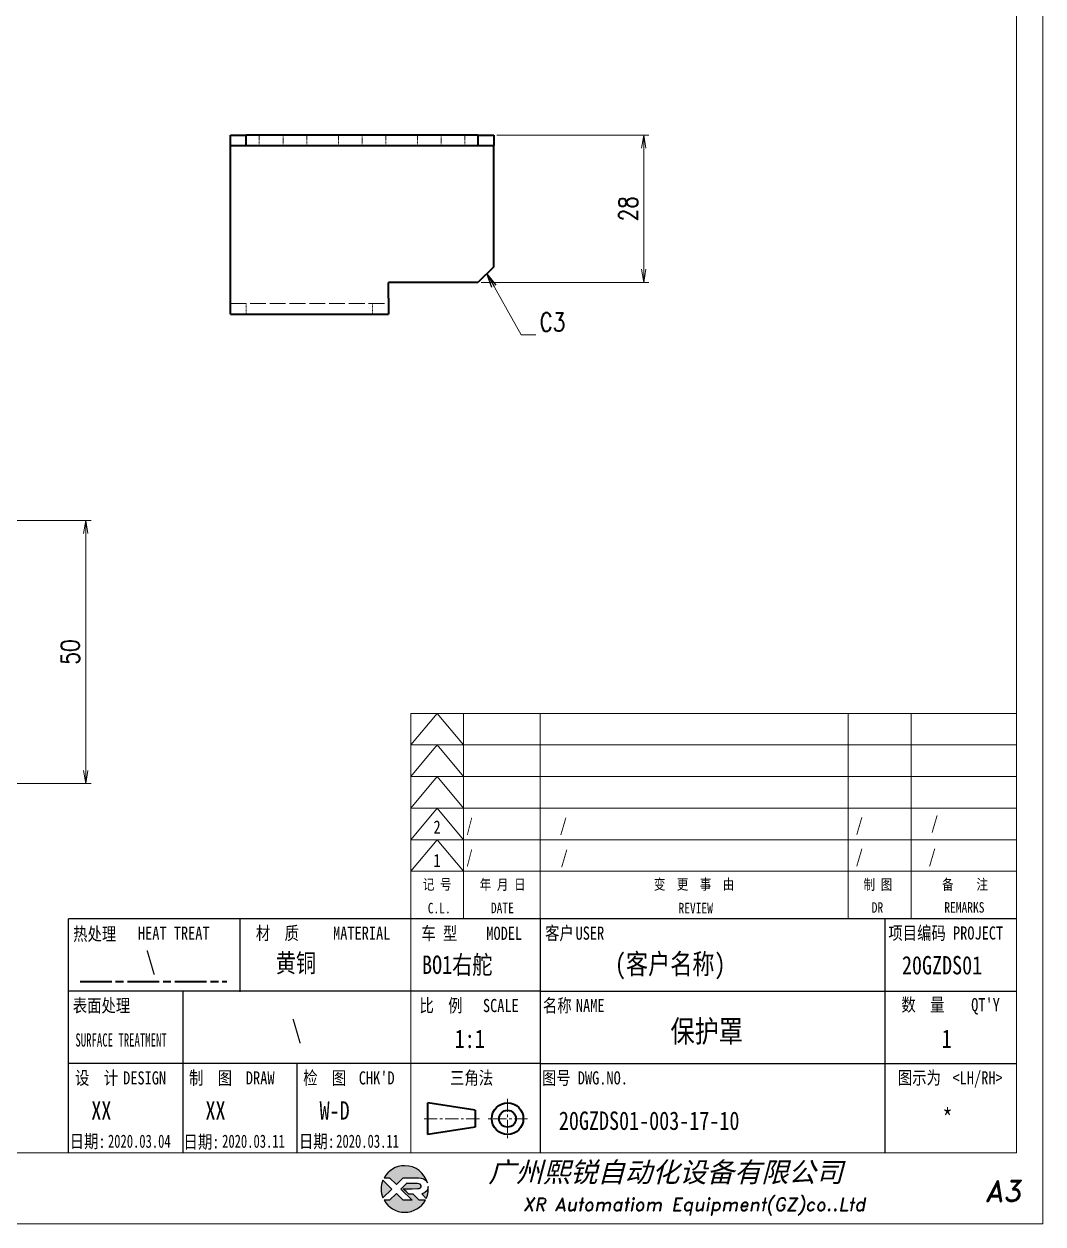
# Model space of a CAD drawing. Header units: inches. Extents: x 269 to 10986, y 1043 to 4337.
# Drawn here: x 5238 to 5431.4, y 1166.8 to 1394.8 of the extents above; entities that cross this region are included whole.
import ezdxf
from ezdxf.enums import TextEntityAlignment as Align

# ---------------------------------------------------------------- set-up
doc = ezdxf.new("R2010")
doc.units = ezdxf.units.IN
doc.header["$MEASUREMENT"] = 0
for name, pattern in [('AM_ISO02W050x2', [3.75, 3, -0.75]), ('AM_ISO08W050x2', [9, 6, -0.75, 1.5, -0.75]), ('CENTER', [2, 1.25, -0.25, 0.25, -0.25])]:
    doc.linetypes.add(name, pattern=pattern)
for name, color, linetype in [('DIM', 3, 'Continuous'), ('layer 1', 7, 'Continuous'), ('图\\M+19E79\\M+195B6\\M+18E9A', 7, 'Continuous'), ('图号', 7, 'Continuous'), ('图名', 7, 'Continuous'), ('数量', 7, 'Continuous'), ('材质', 7, 'Continuous'), ('表面处理', 7, 'Continuous'), ('车型', 7, 'Continuous')]:
    doc.layers.add(name, color=color, linetype=linetype)
for name, color, linetype, lineweight in [('中心线', 2, 'AM_ISO08W050x2', 18), ('图框', 7, 'Continuous', 18), ('热处理', 7, 'Continuous', 20), ('粗实线', 7, 'Continuous', 35), ('粗点划线', 6, 'AM_ISO08W050x2', 35), ('虚线', 1, 'AM_ISO02W050x2', 18)]:
    doc.layers.add(name, color=color, linetype=linetype, lineweight=lineweight)
doc.layers.add('打印', color=7, linetype='Continuous', lineweight=15, plot=False)
doc.layers.add('打印-禁用', color=7, linetype='Continuous', lineweight=15, plot=False)
doc.styles.add('DIM', font='romans.shx', dxfattribs={"width": 0.8, "bigfont": 'bigfont.shx'})
doc.styles.add('STYLE1', font='')
doc.styles.add('国标', font='simfang.ttf', dxfattribs={"width": 0.8})
doc.styles.add('标题\\M+18E9A', font='romand.shx', dxfattribs={"oblique": 10, "bigfont": 'bigfont.shx'})
doc.styles.get('STYLE1').set_extended_font_data('SimSun')
doc.dimstyles.new('XR 1-1', dxfattribs={"dimtxt": 3.5, "dimasz": 2.5, "dimexe": 1, "dimexo": 0.625, "dimgap": 1.2, "dimtad": 1, "dimtoh": 1, "dimdsep": 46, "dimtxsty": 'DIM', "dimblk": 'OPEN', "dimcen": 0, "dimclrd": 8, "dimclre": 8, "dimclrt": 2, "dimazin": 2, "dimtfac": 0.5, "dimtmove": 0, "dimatfit": 3, "dimldrblk": 'OPEN', "dimfxl": 0, "dimtolj": 2, "dimlwd": 18, "dimlwe": 18, "dimarcsym": 0})
doc.dimstyles.new('XR 1-1$0', dxfattribs={"dimtxt": 3.5, "dimasz": 2.5, "dimexe": 1, "dimexo": 0.625, "dimgap": 1.2, "dimtad": 1, "dimzin": 9, "dimdsep": 46, "dimtxsty": 'DIM', "dimblk": 'OPEN', "dimcen": 0, "dimclrd": 8, "dimclre": 8, "dimclrt": 2, "dimazin": 2, "dimtfac": 0.5, "dimtmove": 0, "dimatfit": 3, "dimldrblk": 'OPEN', "dimfxl": 0, "dimtolj": 2, "dimlwd": 18, "dimlwe": 18, "dimarcsym": 0})

# ---------------------------------------------------------------- blocks, each defined once
blk = doc.blocks.new('XR')
at = {"true_color": 0xfc8000}
h = blk.add_hatch(color=30, dxfattribs=at)
h.set_gradient(color1=(252, 128, 0), rotation=240, one_color=1, tint=1, name='INVCURVED')
edge = h.paths.add_edge_path()
edge.add_spline(control_points=[(-434.18, -5928.47), (-433.9, -5928.74), (-433.63, -5929.01), (-433.63, -5929.01), (-433.63, -5929.01), (-433.63, -5929.01), (-433.36, -5928.74), (-433.09, -5928.47)], knot_values=[0.5625, 0.5625, 0.5625, 0.5625, 0.625, 0.625, 0.625, 0.625, 0.6875, 0.6875, 0.6875, 0.6875], degree=3, periodic=0)
edge.add_spline(control_points=[(-433.09, -5928.47), (-432.82, -5928.2), (-432.54, -5927.93), (-432.54, -5927.93), (-432.54, -5927.93), (-432.54, -5927.93), (-432.04, -5927.93), (-431.53, -5927.93)], knot_values=[0.4375, 0.4375, 0.4375, 0.4375, 0.5, 0.5, 0.5, 0.5, 0.5625, 0.5625, 0.5625, 0.5625], degree=3, periodic=0)
edge.add_spline(control_points=[(-431.53, -5927.93), (-431.03, -5927.93), (-430.52, -5927.93), (-430.52, -5927.93), (-430.52, -5927.93), (-430, -5927.93), (-429.43, -5927.96), (-429.01, -5928.33)], knot_values=[0.25, 0.25, 0.25, 0.25, 0.3125, 0.3125, 0.3125, 0.3125, 0.4375, 0.4375, 0.4375, 0.4375], degree=3, periodic=0)
edge.add_spline(control_points=[(-429.01, -5928.33), (-428.88, -5928.44), (-428.78, -5928.59), (-428.71, -5928.75)], knot_values=[0.125, 0.125, 0.125, 0.125, 0.25, 0.25, 0.25, 0.25], degree=3, periodic=0)
edge.add_spline(control_points=[(-428.71, -5928.75), (-429.13, -5927.18), (-430.58, -5926.02), (-432.31, -5926.02)], knot_values=[0, 0, 0, 0, 0.125, 0.125, 0.125, 0.125], degree=3, periodic=0)
edge.add_spline(control_points=[(-432.31, -5926.02), (-433.72, -5926.02), (-434.94, -5926.79), (-435.58, -5927.93)], knot_values=[0.875, 0.875, 0.875, 0.875, 1, 1, 1, 1], degree=3, periodic=0)
edge.add_spline(control_points=[(-435.58, -5927.93), (-435.58, -5927.93), (-434.72, -5927.93), (-434.72, -5927.93), (-434.72, -5927.93), (-434.72, -5927.93), (-434.45, -5928.2), (-434.18, -5928.47)], knot_values=[0.6875, 0.6875, 0.6875, 0.6875, 0.8125, 0.8125, 0.8125, 0.8125, 0.875, 0.875, 0.875, 0.875], degree=3, periodic=0)
edge = h.paths.add_edge_path()
edge.add_spline(control_points=[(-434.79, -5929.26), (-435.04, -5929.02), (-435.34, -5928.72), (-435.54, -5928.53)], knot_values=[0.562504, 0.562504, 0.562504, 0.562504, 0.656252, 0.656252, 0.656252, 0.656252], degree=3, periodic=0)
edge.add_spline(control_points=[(-435.54, -5928.53), (-435.67, -5928.4), (-435.76, -5928.31), (-435.76, -5928.31), (-435.76, -5928.31), (-435.94, -5928.74), (-436.03, -5929.21), (-436.03, -5929.71)], knot_values=[0.25, 0.25, 0.25, 0.25, 0.312504, 0.312504, 0.312504, 0.312504, 0.562504, 0.562504, 0.562504, 0.562504], degree=3, periodic=0)
edge.add_spline(control_points=[(-436.03, -5929.71), (-436.03, -5930.2), (-435.94, -5930.67), (-435.76, -5931.1), (-435.76, -5931.1), (-435.4, -5930.75), (-435.05, -5930.4)], knot_values=[0.874998, 0.874998, 0.874998, 0.874998, 1.124998, 1.124998, 1.124998, 1.25, 1.25, 1.25, 1.25], degree=3, periodic=0)
edge.add_spline(control_points=[(-435.05, -5930.4), (-434.7, -5930.05), (-434.34, -5929.71), (-434.34, -5929.71), (-434.34, -5929.71), (-434.34, -5929.71), (-434.34, -5929.71), (-434.34, -5929.71)], knot_values=[0.749878, 0.749878, 0.749878, 0.749878, 0.874875, 0.874875, 0.874875, 0.874875, 0.874998, 0.874998, 0.874998, 0.874998], degree=3, periodic=0)
edge.add_spline(control_points=[(-434.34, -5929.71), (-434.34, -5929.71), (-434.34, -5929.71), (-434.34, -5929.71)], knot_values=[0.749634, 0.749634, 0.749634, 0.749634, 0.749817, 0.749817, 0.749817, 0.749817], degree=3, periodic=0)
edge.add_spline(control_points=[(-434.35, -5929.7), (-434.35, -5929.7), (-434.35, -5929.7), (-434.35, -5929.7)], knot_values=[0.738281, 0.738281, 0.738281, 0.738281, 0.742188, 0.742188, 0.742188, 0.742188], degree=3, periodic=0)
edge.add_spline(control_points=[(-434.35, -5929.7), (-434.36, -5929.69), (-434.37, -5929.68), (-434.38, -5929.67)], knot_values=[0.726563, 0.726563, 0.726563, 0.726563, 0.738281, 0.738281, 0.738281, 0.738281], degree=3, periodic=0)
edge.add_spline(control_points=[(-434.38, -5929.67), (-434.38, -5929.66), (-434.39, -5929.65), (-434.4, -5929.65)], knot_values=[0.718751, 0.718751, 0.718751, 0.718751, 0.726563, 0.726563, 0.726563, 0.726563], degree=3, periodic=0)
edge.add_spline(control_points=[(-434.4, -5929.65), (-434.42, -5929.63), (-434.45, -5929.6), (-434.47, -5929.58)], knot_values=[0.703126, 0.703126, 0.703126, 0.703126, 0.718751, 0.718751, 0.718751, 0.718751], degree=3, periodic=0)
edge.add_spline(control_points=[(-434.47, -5929.58), (-434.5, -5929.55), (-434.53, -5929.52), (-434.56, -5929.49)], knot_values=[0.687501, 0.687501, 0.687501, 0.687501, 0.703126, 0.703126, 0.703126, 0.703126], degree=3, periodic=0)
edge.add_spline(control_points=[(-434.56, -5929.49), (-434.63, -5929.42), (-434.71, -5929.35), (-434.79, -5929.26)], knot_values=[0.656252, 0.656252, 0.656252, 0.656252, 0.687501, 0.687501, 0.687501, 0.687501], degree=3, periodic=0)
at = {"true_color": 0x0348ff}
h = blk.add_hatch(color=160, dxfattribs=at)
h.set_gradient(color1=(3, 72, 255), color2=(0, 41, 153), one_color=1, tint=0.3, name='HEMISPHERICAL')
edge = h.paths.add_edge_path()
edge.add_spline(control_points=[(-432.54, -5929.67), (-432.26, -5929.95), (-431.94, -5930.23), (-431.66, -5930.51), (-431.66, -5930.51), (-431.66, -5930.51), (-431.66, -5930.51), (-431.66, -5930.51)], knot_values=[0.736842, 0.736842, 0.736842, 0.736842, 0.789474, 0.789474, 0.789474, 0.789474, 0.802633, 0.802633, 0.802633, 0.802633], degree=3, periodic=0)
edge.add_spline(control_points=[(-431.66, -5930.51), (-431.65, -5930.51), (-431.65, -5930.52), (-431.65, -5930.52)], knot_values=[0.802633, 0.802633, 0.802633, 0.802633, 0.815791, 0.815791, 0.815791, 0.815791], degree=3, periodic=0)
edge.add_spline(control_points=[(-431.65, -5930.52), (-431.64, -5930.53), (-431.64, -5930.53), (-431.64, -5930.53)], knot_values=[0.815791, 0.815791, 0.815791, 0.815791, 0.82237, 0.82237, 0.82237, 0.82237], degree=3, periodic=0)
edge.add_spline(control_points=[(-431.64, -5930.53), (-431.64, -5930.53), (-431.64, -5930.53), (-431.63, -5930.54)], knot_values=[0.82237, 0.82237, 0.82237, 0.82237, 0.828949, 0.828949, 0.828949, 0.828949], degree=3, periodic=0)
edge.add_spline(control_points=[(-431.63, -5930.54), (-431.63, -5930.54), (-431.63, -5930.54), (-431.63, -5930.54), (-431.63, -5930.54), (-431.63, -5930.54), (-431.59, -5930.54), (-431.52, -5930.54)], knot_values=[0.841901, 0.841901, 0.841901, 0.841901, 0.842105, 0.842105, 0.842105, 0.842105, 0.855264, 0.855264, 0.855264, 0.855264], degree=3, periodic=0)
edge.add_spline(control_points=[(-431.52, -5930.54), (-431.46, -5930.54), (-431.38, -5930.54), (-431.3, -5930.54)], knot_values=[0.855264, 0.855264, 0.855264, 0.855264, 0.868422, 0.868422, 0.868422, 0.868422], degree=3, periodic=0)
edge.add_spline(control_points=[(-431.3, -5930.54), (-431.26, -5930.54), (-431.22, -5930.54), (-431.18, -5930.54)], knot_values=[0.868422, 0.868422, 0.868422, 0.868422, 0.875, 0.875, 0.875, 0.875], degree=3, periodic=0)
edge.add_spline(control_points=[(-431.18, -5930.54), (-431.14, -5930.54), (-431.1, -5930.54), (-431.07, -5930.54)], knot_values=[0.875, 0.875, 0.875, 0.875, 0.881579, 0.881579, 0.881579, 0.881579], degree=3, periodic=0)
edge.add_spline(control_points=[(-431.07, -5930.54), (-431.05, -5930.54), (-431.04, -5930.54), (-431.03, -5930.54)], knot_values=[0.881579, 0.881579, 0.881579, 0.881579, 0.884869, 0.884869, 0.884869, 0.884869], degree=3, periodic=0)
edge.add_spline(control_points=[(-431.03, -5930.54), (-431.02, -5930.54), (-431, -5930.54), (-431, -5930.54)], knot_values=[0.884869, 0.884869, 0.884869, 0.884869, 0.888158, 0.888158, 0.888158, 0.888158], degree=3, periodic=0)
edge.add_spline(control_points=[(-431, -5930.54), (-430.99, -5930.54), (-430.99, -5930.54), (-430.98, -5930.54)], knot_values=[0.888158, 0.888158, 0.888158, 0.888158, 0.889803, 0.889803, 0.889803, 0.889803], degree=3, periodic=0)
edge.add_spline(control_points=[(-430.98, -5930.54), (-430.98, -5930.54), (-430.98, -5930.54), (-430.97, -5930.54)], knot_values=[0.889803, 0.889803, 0.889803, 0.889803, 0.891447, 0.891447, 0.891447, 0.891447], degree=3, periodic=0)
edge.add_spline(control_points=[(-430.97, -5930.54), (-430.97, -5930.54), (-430.97, -5930.54), (-430.97, -5930.54)], knot_values=[0.891447, 0.891447, 0.891447, 0.891447, 0.89227, 0.89227, 0.89227, 0.89227], degree=3, periodic=0)
edge.add_spline(control_points=[(-430.97, -5930.54), (-430.97, -5930.54), (-430.97, -5930.54), (-430.97, -5930.54)], knot_values=[0.89227, 0.89227, 0.89227, 0.89227, 0.893092, 0.893092, 0.893092, 0.893092], degree=3, periodic=0)
edge.add_spline(control_points=[(-430.97, -5930.54), (-430.97, -5930.54), (-430.97, -5930.54), (-430.97, -5930.54)], knot_values=[0.893092, 0.893092, 0.893092, 0.893092, 0.893503, 0.893503, 0.893503, 0.893503], degree=3, periodic=0)
edge.add_spline(control_points=[(-430.97, -5930.54), (-430.97, -5930.54), (-430.97, -5930.54), (-430.97, -5930.54)], knot_values=[0.893503, 0.893503, 0.893503, 0.893503, 0.893914, 0.893914, 0.893914, 0.893914], degree=3, periodic=0)
edge.add_spline(control_points=[(-430.97, -5930.54), (-430.97, -5930.54), (-430.97, -5930.54), (-430.97, -5930.54)], knot_values=[0.893914, 0.893914, 0.893914, 0.893914, 0.89412, 0.89412, 0.89412, 0.89412], degree=3, periodic=0)
edge.add_spline(control_points=[(-430.97, -5930.54), (-430.97, -5930.54), (-430.97, -5930.54), (-430.97, -5930.54)], knot_values=[0.89412, 0.89412, 0.89412, 0.89412, 0.894326, 0.894326, 0.894326, 0.894326], degree=3, periodic=0)
edge.add_spline(control_points=[(-430.97, -5930.54), (-430.97, -5930.54), (-430.97, -5930.54), (-430.97, -5930.54)], knot_values=[0.894428, 0.894428, 0.894428, 0.894428, 0.894531, 0.894531, 0.894531, 0.894531], degree=3, periodic=0)
edge.add_spline(control_points=[(-430.97, -5930.54), (-430.97, -5930.54), (-430.97, -5930.54), (-430.97, -5930.54)], knot_values=[0.894531, 0.894531, 0.894531, 0.894531, 0.894583, 0.894583, 0.894583, 0.894583], degree=3, periodic=0)
edge.add_spline(control_points=[(-430.97, -5930.54), (-430.97, -5930.54), (-430.97, -5930.54), (-430.97, -5930.54), (-430.97, -5930.54), (-430.97, -5930.54), (-430.73, -5930.78), (-430.49, -5931.01)], knot_values=[0.894685, 0.894685, 0.894685, 0.894685, 0.894737, 0.894737, 0.894737, 0.894737, 0.921052, 0.921052, 0.921052, 0.921052], degree=3, periodic=0)
edge.add_spline(control_points=[(-430.49, -5931.01), (-430.26, -5931.24), (-430.02, -5931.48), (-430.02, -5931.48)], knot_values=[0.921052, 0.921052, 0.921052, 0.921052, 0.947368, 0.947368, 0.947368, 0.947368], degree=3, periodic=0)
edge.add_spline(control_points=[(-430.02, -5931.48), (-430.02, -5931.48), (-430.02, -5931.48), (-430.02, -5931.48)], knot_values=[0.947522, 0.947522, 0.947522, 0.947522, 0.947573, 0.947573, 0.947573, 0.947573], degree=3, periodic=0)
edge.add_spline(control_points=[(-430.02, -5931.48), (-430.02, -5931.48), (-430.02, -5931.48), (-430.02, -5931.48)], knot_values=[0.947573, 0.947573, 0.947573, 0.947573, 0.947676, 0.947676, 0.947676, 0.947676], degree=3, periodic=0)
edge.add_spline(control_points=[(-430.02, -5931.48), (-430.02, -5931.48), (-430.02, -5931.48), (-430.02, -5931.48)], knot_values=[0.947676, 0.947676, 0.947676, 0.947676, 0.947779, 0.947779, 0.947779, 0.947779], degree=3, periodic=0)
edge.add_spline(control_points=[(-430.02, -5931.48), (-430.02, -5931.48), (-430.02, -5931.48), (-430.02, -5931.48)], knot_values=[0.947779, 0.947779, 0.947779, 0.947779, 0.947984, 0.947984, 0.947984, 0.947984], degree=3, periodic=0)
edge.add_spline(control_points=[(-430.02, -5931.48), (-430.02, -5931.48), (-430.02, -5931.48), (-430.02, -5931.48)], knot_values=[0.947984, 0.947984, 0.947984, 0.947984, 0.94819, 0.94819, 0.94819, 0.94819], degree=3, periodic=0)
edge.add_spline(control_points=[(-430.02, -5931.48), (-430.02, -5931.48), (-430.02, -5931.48), (-430.02, -5931.48)], knot_values=[0.94819, 0.94819, 0.94819, 0.94819, 0.948601, 0.948601, 0.948601, 0.948601], degree=3, periodic=0)
edge.add_spline(control_points=[(-430.02, -5931.48), (-430.02, -5931.48), (-430.02, -5931.48), (-430.02, -5931.48)], knot_values=[0.948601, 0.948601, 0.948601, 0.948601, 0.949012, 0.949012, 0.949012, 0.949012], degree=3, periodic=0)
edge.add_spline(control_points=[(-430.02, -5931.48), (-430.02, -5931.48), (-430.01, -5931.48), (-430.01, -5931.48)], knot_values=[0.949012, 0.949012, 0.949012, 0.949012, 0.949834, 0.949834, 0.949834, 0.949834], degree=3, periodic=0)
edge.add_spline(control_points=[(-430.01, -5931.48), (-430.01, -5931.48), (-430.01, -5931.48), (-430.01, -5931.48)], knot_values=[0.949834, 0.949834, 0.949834, 0.949834, 0.950657, 0.950657, 0.950657, 0.950657], degree=3, periodic=0)
edge.add_spline(control_points=[(-430.01, -5931.48), (-430.01, -5931.48), (-430, -5931.48), (-430, -5931.48)], knot_values=[0.950657, 0.950657, 0.950657, 0.950657, 0.952301, 0.952301, 0.952301, 0.952301], degree=3, periodic=0)
edge.add_spline(control_points=[(-430, -5931.48), (-429.99, -5931.48), (-429.98, -5931.48), (-429.98, -5931.48)], knot_values=[0.952301, 0.952301, 0.952301, 0.952301, 0.953946, 0.953946, 0.953946, 0.953946], degree=3, periodic=0)
edge.add_spline(control_points=[(-429.98, -5931.48), (-429.96, -5931.48), (-429.95, -5931.48), (-429.93, -5931.48)], knot_values=[0.953946, 0.953946, 0.953946, 0.953946, 0.957236, 0.957236, 0.957236, 0.957236], degree=3, periodic=0)
edge.add_spline(control_points=[(-429.93, -5931.48), (-429.91, -5931.48), (-429.89, -5931.48), (-429.87, -5931.48)], knot_values=[0.957236, 0.957236, 0.957236, 0.957236, 0.960525, 0.960525, 0.960525, 0.960525], degree=3, periodic=0)
edge.add_spline(control_points=[(-429.87, -5931.48), (-429.82, -5931.48), (-429.77, -5931.48), (-429.71, -5931.48)], knot_values=[0.960525, 0.960525, 0.960525, 0.960525, 0.967104, 0.967104, 0.967104, 0.967104], degree=3, periodic=0)
edge.add_spline(control_points=[(-429.71, -5931.48), (-429.65, -5931.48), (-429.59, -5931.48), (-429.53, -5931.48)], knot_values=[0.967104, 0.967104, 0.967104, 0.967104, 0.973683, 0.973683, 0.973683, 0.973683], degree=3, periodic=0)
edge.add_spline(control_points=[(-429.53, -5931.48), (-429.41, -5931.48), (-429.29, -5931.48), (-429.19, -5931.48)], knot_values=[0.973683, 0.973683, 0.973683, 0.973683, 0.98684, 0.98684, 0.98684, 0.98684], degree=3, periodic=0)
edge.add_spline(control_points=[(-429.19, -5931.48), (-429.1, -5931.48), (-429.04, -5931.48), (-429.04, -5931.48), (-429.67, -5932.62), (-430.9, -5933.39), (-432.31, -5933.39)], knot_values=[0.98684, 0.98684, 0.98684, 0.98684, 1, 1, 1, 1.052632, 1.052632, 1.052632, 1.052632], degree=3, periodic=0)
edge.add_spline(control_points=[(-432.31, -5933.39), (-433.72, -5933.39), (-434.94, -5932.62), (-435.58, -5931.48), (-435.58, -5931.48), (-435.58, -5931.48), (-435.36, -5931.48), (-435.15, -5931.48)], knot_values=[0.052632, 0.052632, 0.052632, 0.052632, 0.105263, 0.105263, 0.105263, 0.105263, 0.131579, 0.131579, 0.131579, 0.131579], degree=3, periodic=0)
edge.add_spline(control_points=[(-435.15, -5931.48), (-434.93, -5931.48), (-434.72, -5931.48), (-434.72, -5931.48), (-434.72, -5931.48), (-434.72, -5931.48), (-434.45, -5931.21), (-434.18, -5930.94)], knot_values=[0.131579, 0.131579, 0.131579, 0.131579, 0.157895, 0.157895, 0.157895, 0.157895, 0.184211, 0.184211, 0.184211, 0.184211], degree=3, periodic=0)
edge.add_spline(control_points=[(-434.18, -5930.94), (-433.9, -5930.67), (-433.63, -5930.4), (-433.63, -5930.4), (-433.63, -5930.4), (-433.63, -5930.4), (-433.36, -5930.67), (-433.09, -5930.94)], knot_values=[0.184211, 0.184211, 0.184211, 0.184211, 0.210526, 0.210526, 0.210526, 0.210526, 0.236842, 0.236842, 0.236842, 0.236842], degree=3, periodic=0)
edge.add_spline(control_points=[(-433.09, -5930.94), (-432.82, -5931.21), (-432.54, -5931.48), (-432.54, -5931.48), (-432.54, -5931.48), (-432.54, -5931.48), (-432.19, -5931.48), (-431.83, -5931.48)], knot_values=[0.236842, 0.236842, 0.236842, 0.236842, 0.263158, 0.263158, 0.263158, 0.263158, 0.289474, 0.289474, 0.289474, 0.289474], degree=3, periodic=0)
edge.add_spline(control_points=[(-431.83, -5931.48), (-431.48, -5931.48), (-431.12, -5931.48), (-431.12, -5931.48), (-431.12, -5931.48), (-431.12, -5931.48), (-431.57, -5931.03), (-432.02, -5930.59)], knot_values=[0.289474, 0.289474, 0.289474, 0.289474, 0.315789, 0.315789, 0.315789, 0.315789, 0.342105, 0.342105, 0.342105, 0.342105], degree=3, periodic=0)
edge.add_spline(control_points=[(-432.02, -5930.59), (-432.47, -5930.15), (-432.92, -5929.71), (-432.92, -5929.71), (-432.92, -5929.71), (-432.92, -5929.71), (-432.71, -5929.5), (-432.5, -5929.29)], knot_values=[0.342105, 0.342105, 0.342105, 0.342105, 0.368421, 0.368421, 0.368421, 0.368421, 0.394737, 0.394737, 0.394737, 0.394737], degree=3, periodic=0)
edge.add_spline(control_points=[(-432.5, -5929.29), (-432.3, -5929.09), (-432.09, -5928.88), (-432.09, -5928.88)], knot_values=[0.394737, 0.394737, 0.394737, 0.394737, 0.421053, 0.421053, 0.421053, 0.421053], degree=3, periodic=0)
edge.add_spline(control_points=[(-432.09, -5928.88), (-432.09, -5928.88), (-432.06, -5928.86), (-432.06, -5928.86)], knot_values=[0.421053, 0.421053, 0.421053, 0.421053, 0.473684, 0.473684, 0.473684, 0.473684], degree=3, periodic=0)
edge.add_spline(control_points=[(-432.06, -5928.86), (-432.06, -5928.86), (-432.06, -5928.86), (-432.06, -5928.86), (-432.06, -5928.86), (-432.06, -5928.86), (-430.4, -5928.86), (-430.26, -5928.86)], knot_values=[0.473684, 0.473684, 0.473684, 0.473684, 0.473684, 0.473684, 0.473684, 0.473684, 0.526316, 0.526316, 0.526316, 0.526316], degree=3, periodic=0)
edge.add_spline(control_points=[(-430.26, -5928.86), (-429.54, -5928.86), (-429.62, -5929.4), (-429.83, -5929.55)], knot_values=[0.526316, 0.526316, 0.526316, 0.526316, 0.578947, 0.578947, 0.578947, 0.578947], degree=3, periodic=0)
edge.add_spline(control_points=[(-429.83, -5929.55), (-429.94, -5929.62), (-430.08, -5929.65), (-430.26, -5929.65), (-430.26, -5929.65), (-430.26, -5929.65), (-430.48, -5929.65), (-430.71, -5929.66)], knot_values=[0.578947, 0.578947, 0.578947, 0.578947, 0.631579, 0.631579, 0.631579, 0.631579, 0.657895, 0.657895, 0.657895, 0.657895], degree=3, periodic=0)
edge.add_spline(control_points=[(-430.71, -5929.66), (-430.93, -5929.66), (-431.15, -5929.67), (-431.15, -5929.67), (-431.15, -5929.67), (-431.15, -5929.67), (-432.54, -5929.67), (-432.54, -5929.67)], knot_values=[0.657895, 0.657895, 0.657895, 0.657895, 0.684211, 0.684211, 0.684211, 0.684211, 0.736842, 0.736842, 0.736842, 0.736842], degree=3, periodic=0)
edge = h.paths.add_edge_path()
edge.add_spline(control_points=[(-428.6, -5929.32), (-428.61, -5929.67), (-428.76, -5930), (-429.06, -5930.22)], knot_values=[0.8, 0.8, 0.8, 0.8, 1, 1, 1, 1], degree=3, periodic=0)
edge.add_spline(control_points=[(-429.06, -5930.22), (-429.22, -5930.34), (-429.41, -5930.43), (-429.61, -5930.48)], knot_values=[0.6, 0.6, 0.6, 0.6, 0.8, 0.8, 0.8, 0.8], degree=3, periodic=0)
edge.add_spline(control_points=[(-429.61, -5930.48), (-429.61, -5930.48), (-428.9, -5931.19), (-428.9, -5931.19), (-428.9, -5931.19), (-428.69, -5930.73), (-428.58, -5930.23), (-428.58, -5929.71)], knot_values=[0.2, 0.2, 0.2, 0.2, 0.4, 0.4, 0.4, 0.4, 0.6, 0.6, 0.6, 0.6], degree=3, periodic=0)
edge.add_spline(control_points=[(-428.58, -5929.71), (-428.58, -5929.58), (-428.59, -5929.45), (-428.6, -5929.32)], knot_values=[0, 0, 0, 0, 0.2, 0.2, 0.2, 0.2], degree=3, periodic=0)
at = {"layer": 'layer 1', "color": 30}
for points, knots in [([(-432.31, -5926.02), (-430.58, -5926.02), (-429.13, -5927.18), (-428.71, -5928.75), (-428.71, -5928.75), (-428.78, -5928.59), (-428.88, -5928.44), (-429.01, -5928.33), (-429.01, -5928.33), (-429.43, -5927.96), (-430, -5927.93), (-430.52, -5927.93), (-430.52, -5927.93), (-430.52, -5927.93), (-432.54, -5927.93), (-432.54, -5927.93), (-432.54, -5927.93), (-432.54, -5927.93), (-433.63, -5929.01), (-433.63, -5929.01), (-433.63, -5929.01), (-433.63, -5929.01), (-434.72, -5927.93), (-434.72, -5927.93), (-434.72, -5927.93), (-434.72, -5927.93), (-435.58, -5927.93), (-435.58, -5927.93), (-435.58, -5927.93), (-434.94, -5926.79), (-433.72, -5926.02), (-432.31, -5926.02)], [0, 0, 0, 0, 0.125, 0.125, 0.125, 0.125, 0.25, 0.25, 0.25, 0.25, 0.375, 0.375, 0.375, 0.375, 0.5, 0.5, 0.5, 0.5, 0.625, 0.625, 0.625, 0.625, 0.75, 0.75, 0.75, 0.75, 0.875, 0.875, 0.875, 0.875, 1, 1, 1, 1]), ([(-435.76, -5931.1), (-435.94, -5930.67), (-436.03, -5930.2), (-436.03, -5929.71), (-436.03, -5929.71), (-436.03, -5929.21), (-435.94, -5928.74), (-435.76, -5928.31), (-435.76, -5928.31), (-435.76, -5928.31), (-434.34, -5929.71), (-434.34, -5929.71), (-434.34, -5929.71), (-434.34, -5929.71), (-435.76, -5931.1), (-435.76, -5931.1)], [0, 0, 0, 0, 0.25, 0.25, 0.25, 0.25, 0.5, 0.5, 0.5, 0.5, 0.75, 0.75, 0.75, 0.75, 1, 1, 1, 1])]:
    blk.add_open_spline(points, degree=3, knots=knots, dxfattribs=at)
at = {"layer": 'layer 1', "color": 154}
for points, knots in [([(-429.04, -5931.48), (-429.67, -5932.62), (-430.9, -5933.39), (-432.31, -5933.39), (-432.31, -5933.39), (-433.72, -5933.39), (-434.94, -5932.62), (-435.58, -5931.48), (-435.58, -5931.48), (-435.58, -5931.48), (-434.72, -5931.48), (-434.72, -5931.48), (-434.72, -5931.48), (-434.72, -5931.48), (-433.63, -5930.4), (-433.63, -5930.4), (-433.63, -5930.4), (-433.63, -5930.4), (-432.54, -5931.48), (-432.54, -5931.48), (-432.54, -5931.48), (-432.54, -5931.48), (-431.12, -5931.48), (-431.12, -5931.48), (-431.12, -5931.48), (-431.12, -5931.48), (-432.92, -5929.71), (-432.92, -5929.71), (-432.92, -5929.71), (-432.92, -5929.71), (-432.09, -5928.88), (-432.09, -5928.88), (-432.09, -5928.88), (-432.09, -5928.88), (-432.06, -5928.86), (-432.06, -5928.86), (-432.06, -5928.86), (-432.06, -5928.86), (-430.4, -5928.86), (-430.26, -5928.86), (-430.26, -5928.86), (-429.54, -5928.86), (-429.62, -5929.4), (-429.83, -5929.55), (-429.83, -5929.55), (-429.94, -5929.62), (-430.08, -5929.65), (-430.26, -5929.65), (-430.26, -5929.65), (-430.26, -5929.65), (-431.15, -5929.67), (-431.15, -5929.67), (-431.15, -5929.67), (-431.15, -5929.67), (-432.54, -5929.67), (-432.54, -5929.67), (-432.54, -5929.67), (-432.26, -5929.95), (-431.94, -5930.23), (-431.66, -5930.51), (-431.66, -5930.51), (-431.66, -5930.51), (-431.63, -5930.54), (-431.63, -5930.54), (-431.63, -5930.54), (-431.63, -5930.54), (-430.97, -5930.54), (-430.97, -5930.54), (-430.97, -5930.54), (-430.97, -5930.54), (-430.02, -5931.48), (-430.02, -5931.48), (-430.02, -5931.48), (-430.02, -5931.48), (-429.04, -5931.48), (-429.04, -5931.48)], [0, 0, 0, 0, 0.052632, 0.052632, 0.052632, 0.052632, 0.105263, 0.105263, 0.105263, 0.105263, 0.157895, 0.157895, 0.157895, 0.157895, 0.210526, 0.210526, 0.210526, 0.210526, 0.263158, 0.263158, 0.263158, 0.263158, 0.315789, 0.315789, 0.315789, 0.315789, 0.368421, 0.368421, 0.368421, 0.368421, 0.421053, 0.421053, 0.421053, 0.421053, 0.473684, 0.473684, 0.473684, 0.473684, 0.526316, 0.526316, 0.526316, 0.526316, 0.578947, 0.578947, 0.578947, 0.578947, 0.631579, 0.631579, 0.631579, 0.631579, 0.684211, 0.684211, 0.684211, 0.684211, 0.736842, 0.736842, 0.736842, 0.736842, 0.789474, 0.789474, 0.789474, 0.789474, 0.842105, 0.842105, 0.842105, 0.842105, 0.894737, 0.894737, 0.894737, 0.894737, 0.947368, 0.947368, 0.947368, 0.947368, 1, 1, 1, 1]), ([(-428.6, -5929.32), (-428.59, -5929.45), (-428.58, -5929.58), (-428.58, -5929.71), (-428.58, -5929.71), (-428.58, -5930.23), (-428.69, -5930.73), (-428.9, -5931.19), (-428.9, -5931.19), (-428.9, -5931.19), (-429.61, -5930.48), (-429.61, -5930.48), (-429.61, -5930.48), (-429.41, -5930.43), (-429.22, -5930.34), (-429.06, -5930.22), (-429.06, -5930.22), (-428.76, -5930), (-428.61, -5929.67), (-428.6, -5929.32)], [0, 0, 0, 0, 0.2, 0.2, 0.2, 0.2, 0.4, 0.4, 0.4, 0.4, 0.6, 0.6, 0.6, 0.6, 0.8, 0.8, 0.8, 0.8, 1, 1, 1, 1])]:
    blk.add_open_spline(points, degree=3, knots=knots, dxfattribs=at)
blk = doc.blocks.new('GZDEH零件A3图框V01版')
at = {"layer": '中心线', "color": 1, "linetype": 'CENTER', "lineweight": 5, "ltscale": 2}
for p, q in [((3175.82, -1822.66), (3175.82, -1830.26)), ((3170.49, -1826.46), (3159.89, -1826.46)), ((3179.62, -1826.46), (3172.02, -1826.46))]:
    blk.add_line(p, q, dxfattribs=at)
at = {"layer": '图\\M+19E79\\M+195B6\\M+18E9A', "color": 7}
blk.add_line((3272.49, -1788.46), (3092.49, -1788.46), dxfattribs=at)
at = {"layer": '图\\M+19E79\\M+195B6\\M+18E9A', "color": 9}
for p, q in [((3272.49, -1788.46), (3092.49, -1788.46)), ((3124.99, -1788.46), (3124.99, -1802.35)), ((3181.99, -1788.46), (3181.99, -1832.96)), ((3247.49, -1788.46), (3247.49, -1832.96)), ((3181.99, -1802.21), (3092.49, -1802.21)), ((3114.17, -1802.21), (3114.17, -1815.96)), ((3181.99, -1802.21), (3272.49, -1802.21)), ((3181.99, -1815.96), (3092.49, -1815.96)), ((3114.17, -1815.96), (3114.17, -1832.96)), ((3114.17, -1815.96), (3114.17, -1832.96)), ((3135.83, -1815.96), (3135.83, -1832.96)), ((3135.83, -1815.96), (3135.83, -1832.96)), ((3181.99, -1815.96), (3272.49, -1815.96))]:
    blk.add_line(p, q, dxfattribs=at)
at = {"layer": '图\\M+19E79\\M+195B6\\M+18E9A', "color": 9, "linetype": 'Continuous'}
blk.add_line((3092.49, -1832.96), (3092.49, -1788.46), dxfattribs=at)
at = {"layer": '图框', "linetype": 'Continuous'}
for p, q in [((3272.49, -1832.96), (3272.49, -1554.46)), ((3157.49, -1749.46), (3272.49, -1749.46)), ((3157.49, -1832.96), (3157.49, -1749.46)), ((2882.49, -1832.96), (3272.49, -1832.96))]:
    blk.add_line(p, q, dxfattribs=at)
at = {"layer": '图框', "color": 9}
for p, q in [((3157.49, -1755.46), (3162.49, -1749.46)), ((3162.49, -1749.46), (3167.49, -1755.46)), ((3167.49, -1788.46), (3167.49, -1749.46)), ((3240.49, -1788.46), (3240.49, -1749.46)), ((3252.49, -1749.46), (3252.49, -1788.46)), ((3157.49, -1755.46), (3272.49, -1755.46)), ((3157.49, -1761.46), (3162.49, -1755.46)), ((3162.49, -1755.46), (3167.49, -1761.46)), ((3157.49, -1761.46), (3272.49, -1761.46)), ((3157.49, -1767.46), (3162.49, -1761.46)), ((3162.49, -1761.46), (3167.49, -1767.46)), ((3157.49, -1767.46), (3272.49, -1767.46)), ((3157.49, -1773.46), (3162.49, -1767.46)), ((3162.49, -1767.46), (3167.49, -1773.46)), ((3157.49, -1773.46), (3272.49, -1773.46)), ((3157.49, -1779.46), (3162.49, -1773.46)), ((3162.49, -1773.46), (3167.49, -1779.46)), ((3157.49, -1779.46), (3272.49, -1779.46))]:
    blk.add_line(p, q, dxfattribs=at)
at = {"layer": '图框', "color": 9, "linetype": 'Continuous'}
blk.add_line((3181.99, -1749.46), (3181.99, -1832.96), dxfattribs=at)
at = {"layer": '图框', "color": 2, "linetype": 'ByBlock', "lineweight": 35}
for p, q in [((3169.69, -1824.86), (3160.69, -1823.46)), ((3160.69, -1829.46), (3160.69, -1823.46)), ((3169.69, -1824.86), (3169.69, -1828.06)), ((3169.69, -1828.06), (3160.69, -1829.46))]:
    blk.add_line(p, q, dxfattribs=at)
for radius in [3, 1.6]:
    blk.add_circle((3175.82, -1826.46), radius, dxfattribs=at)
at = {"layer": '打印-禁用', "linetype": 'Continuous'}
for p, q in [((3277.49, -1846.46), (3277.49, -1549.46)), ((2857.49, -1846.46), (3277.49, -1846.46))]:
    blk.add_line(p, q, dxfattribs=at)
at = {"layer": 'DIM', "xscale": 1.199999999999818, "yscale": 1.199999999999818, "zscale": 1.199999999999818}
blk.add_blockref('XR', (3675.07, 5275.84), dxfattribs=at)
at = {"layer": '图\\M+19E79\\M+195B6\\M+18E9A', "color": 9, "style": '国标'}
for s, width, p in [('热处理', 0.8, (3093.35, -1792.61)), ('材  质', 0.8, (3128.04, -1792.46)), ('项目编码 PROJECT', 0.8, (3248.13, -1792.43)), ('表面处理', 0.8, (3093.27, -1806.21)), ('比  例\u3000', 0.8, (3159.1, -1806.21)), ('SCALE', 0.8, (3171.15, -1806.21)), ('名称\u3000', 0.8, (3182.54, -1806.21)), ('NAME', 0.8, (3188.8, -1806.21)), ('数  量', 0.8, (3250.61, -1806.05)), ("QT'Y ", 0.8, (3263.86, -1806.05)), ('SURFACE TREATMENT', 0.6, (3093.77, -1812.75)), (' DESIGN', 0.8, (3101.47, -1819.96)), (' DRAW', 0.8, (3124.78, -1819.96)), ("CHK'D", 0.8, (3147.58, -1819.96)), ('三角法', 0.8, (3164.9, -1819.96)), ('图号', 0.8, (3182.36, -1819.96)), ('DWG.NO.', 0.8, (3189.16, -1819.96)), ('图示为', 0.8, (3249.94, -1819.93)), ('<LH/RH>', 0.8, (3260.31, -1819.93))]:
    blk.add_text(s, height=2.5, dxfattribs=dict(at, width=width)).set_placement(p)
at = {"layer": '图\\M+19E79\\M+195B6\\M+18E9A', "color": 9, "style": '国标', "width": 0.8}
for s, p in [('HEAT TREAT', (3112.45, -1792.46)), ('MATERIAL', (3148.14, -1792.46)), ('客户', (3185.68, -1792.46)), ('USER', (3191.46, -1792.46)), ('设  计', (3097.79, -1819.96)), ('制  图', (3119.43, -1819.96)), ('检  图', (3141.11, -1819.96)), ('日期:', (3096.09, -1832)), ('日期:', (3117.71, -1832.1)), ('日期:', (3139.62, -1832))]:
    blk.add_text(s, height=2.5, dxfattribs=at).set_placement(p, align=Align.CENTER)
for s, p in [('车 型', (3162.87, -1791.2)), ('MODEL', (3175.2, -1791.24))]:
    blk.add_text(s, height=2.5, dxfattribs=at).set_placement(p, align=Align.MIDDLE)
at = {"layer": '图\\M+19E79\\M+195B6\\M+18E9A', "color": 7, "lineweight": -3, "style": 'STYLE1', "oblique": 15}
blk.add_text('广州熙锐自动化设备有限公司 ', height=3.8, dxfattribs=at).set_placement((3172.16, -1838.51))
at = {"layer": '图\\M+19E79\\M+195B6\\M+18E9A', "color": 7, "style": '标题\\M+18E9A', "oblique": 10}
for s, height, p in [('A3', 4, (3269.91, -1840.2)), ('XR Automatiom Equipment(GZ)co..Ltd', 2.5, (3211.26, -1842.9))]:
    blk.add_text(s, height=height, dxfattribs=at).set_placement(p, align=Align.MIDDLE)
at = {"layer": '图框', "color": 9, "style": '国标', "width": 0.8}
for s, p in [('记 号', (3162.47, -1782.94)), ('年 月 日', (3174.9, -1782.98)), ('变  更  事  由', (3211.24, -1782.93)), ('C.L.', (3162.86, -1787.45)), ('DATE', (3174.85, -1787.42)), ('REVIEW', (3211.55, -1787.45))]:
    blk.add_text(s, height=2, dxfattribs=at).set_placement(p, align=Align.CENTER)
for s, p in [('制 图', (3246.15, -1781.95)), ('备    注', (3262.68, -1781.92)), ('DR', (3246.06, -1786.34)), ('REMARKS', (3262.57, -1786.32))]:
    blk.add_text(s, height=2, dxfattribs=at).set_placement(p, align=Align.MIDDLE)
blk = doc.blocks.new('DEH A3')
at = {"layer": '图框'}
blk.add_blockref('GZDEH零件A3图框V01版', (-2857.49, 1846.46), dxfattribs=at)
blk = doc.blocks.new('_Open')
at = {"color": 0, "linetype": 'ByBlock', "lineweight": -2}
for p, q in [((-1, 0.167), (0, 0)), ((-1, -0.167), (0, 0)), ((0, 0), (-1, 0))]:
    blk.add_line(p, q, dxfattribs=at)
blk = doc.blocks.new('*D1066')
at = {"layer": 'Defpoints', "color": 0, "transparency": 16777216}
for p in [(5212.12, 1300.48), (5249.69, 1300.48), (5212.12, 1250.48)]:
    blk.add_point(p, dxfattribs=at)
at = {"layer": 'DIM', "color": 8, "lineweight": 18, "transparency": 16777216}
for p, q in [((5212.75, 1300.48), (5250.69, 1300.48)), ((5249.69, 1252.98), (5249.69, 1297.98)), ((5212.75, 1250.48), (5250.69, 1250.48))]:
    blk.add_line(p, q, dxfattribs=at)
at = {"layer": 'DIM', "color": 8, "lineweight": 18, "transparency": 16777216, "xscale": 2.5, "yscale": 2.5, "zscale": 2.5}
for p, rotation in [((5249.69, 1300.48), 90), ((5249.69, 1250.48), 270)]:
    blk.add_blockref('_Open', p, dxfattribs=dict(at, rotation=rotation))
at = {"layer": 'DIM', "color": 2, "transparency": 16777216, "insert": (5246.74, 1275.48), "char_height": 3.5, "attachment_point": 5, "rotation": 90, "style": 'DIM'}
blk.add_mtext('\\A2;50', dxfattribs=at)
blk = doc.blocks.new('*D1071')
at = {"layer": 'Defpoints', "color": 0, "transparency": 16777216}
for p in [(5327.14, 1373.67), (5355.62, 1373.67), (5324.14, 1345.67)]:
    blk.add_point(p, dxfattribs=at)
at = {"layer": 'DIM', "color": 8, "lineweight": 18, "transparency": 16777216}
for p, q in [((5327.76, 1373.67), (5356.62, 1373.67)), ((5355.62, 1348.17), (5355.62, 1371.17)), ((5324.76, 1345.67), (5356.62, 1345.67))]:
    blk.add_line(p, q, dxfattribs=at)
at = {"layer": 'DIM', "color": 8, "lineweight": 18, "transparency": 16777216, "xscale": 2.5, "yscale": 2.5, "zscale": 2.5}
for p, rotation in [((5355.62, 1373.67), 90), ((5355.62, 1345.67), 270)]:
    blk.add_blockref('_Open', p, dxfattribs=dict(at, rotation=rotation))
at = {"layer": 'DIM', "color": 2, "transparency": 16777216, "insert": (5352.67, 1359.67), "char_height": 3.5, "attachment_point": 5, "rotation": 90, "style": 'DIM'}
blk.add_mtext('\\A2;28', dxfattribs=at)

msp = doc.modelspace()

# ---------------------------------------------------------------- linework, layer by layer
at = {"layer": '中心线', "ltscale": 0.060001}
for p, q in [((5287.139, 1371.473), (5287.139, 1373.873)), ((5302.139, 1371.473), (5302.139, 1373.873)), ((5317.139, 1371.473), (5317.139, 1373.873))]:
    msp.add_line(p, q, dxfattribs=at)
at = {"layer": '打印'}
msp.add_lwpolyline([(5011.433, 1463.819), (5431.433, 1463.819), (5431.433, 1166.819), (5011.433, 1166.819)], close=True, dxfattribs=at)
at = {"layer": '粗实线', "ltscale": 0.05}
for p, q in [((5277.139, 1371.673), (5277.139, 1373.673)), ((5280.139, 1371.673), (5280.139, 1373.673)), ((5324.139, 1373.673), (5324.139, 1371.673)), ((5327.139, 1373.673), (5327.139, 1371.673))]:
    msp.add_line(p, q, dxfattribs=at)
at = {"layer": '粗实线', "ltscale": 0.075}
for p, q in [((5277.139, 1373.673), (5280.139, 1373.673)), ((5324.139, 1373.673), (5327.139, 1373.673)), ((5277.139, 1371.673), (5280.139, 1371.673)), ((5324.139, 1371.673), (5327.139, 1371.673)), ((5307.139, 1342.673), (5307.139, 1345.673)), ((5277.139, 1339.673), (5277.139, 1342.673)), ((5307.139, 1342.673), (5307.139, 1339.673))]:
    msp.add_line(p, q, dxfattribs=at)
at = {"layer": '粗实线'}
for p, q in [((5324.139, 1373.673), (5280.139, 1373.673)), ((5277.139, 1342.673), (5277.139, 1370.673)), ((5280.139, 1371.673), (5324.139, 1371.673)), ((5327.139, 1348.673), (5327.139, 1370.673)), ((5277.139, 1339.673), (5307.139, 1339.673))]:
    msp.add_line(p, q, dxfattribs=at)
at = {"layer": '粗实线', "ltscale": 0.025}
for p, q in [((5277.139, 1370.673), (5277.139, 1371.673)), ((5327.139, 1370.673), (5327.139, 1371.673))]:
    msp.add_line(p, q, dxfattribs=at)
at = {"layer": '粗实线', "ltscale": 0.106066}
msp.add_line((5327.139, 1348.673), (5324.139, 1345.673), dxfattribs=at)
at = {"layer": '粗实线', "ltscale": 0.425}
msp.add_line((5324.139, 1345.673), (5307.139, 1345.673), dxfattribs=at)
at = {"layer": '粗点划线', "linetype": 'AM_ISO08W050x2'}
msp.add_line((5248.608, 1212.89), (5276.469, 1212.89), dxfattribs=at)
at = {"layer": '虚线', "ltscale": 0.05}
for p, q in [((5282.639, 1371.673), (5282.639, 1373.673)), ((5291.639, 1371.673), (5291.639, 1373.673)), ((5297.639, 1371.673), (5297.639, 1373.673)), ((5306.639, 1371.673), (5306.639, 1373.673)), ((5312.639, 1371.673), (5312.639, 1373.673)), ((5321.639, 1371.673), (5321.639, 1373.673)), ((5280.139, 1341.673), (5280.139, 1339.673)), ((5304.139, 1341.673), (5304.139, 1339.673))]:
    msp.add_line(p, q, dxfattribs=at)
at = {"layer": '虚线'}
msp.add_line((5277.139, 1341.673), (5307.139, 1341.673), dxfattribs=at)

# ---------------------------------------------------------------- block references
at = {"layer": '图框'}
msp.add_blockref('DEH A3', (5011.433, 1166.819), dxfattribs=at)

# ---------------------------------------------------------------- texts
at = {"layer": 'DIM', "color": 2, "insert": (5335.837, 1336.394), "char_height": 3.5, "attachment_point": 7, "style": 'DIM'}
msp.add_mtext('\\A2;C3', dxfattribs=at)
at = {"layer": '图\\M+19E79\\M+195B6\\M+18E9A', "color": 3, "style": '国标'}
for s, height, width, p in [('2', 2.5, 0.8, (5315.711, 1240.975)), ('/', 2.5, 0.705904, (5321.943, 1241.291)), ('/', 2.5, 0.8, (5339.679, 1241.291)), ('/', 2.5, 0.8, (5395.884, 1241.389)), ('/', 2.5, 0.8, (5410.179, 1241.76)), ('/', 2.5, 0.705904, (5321.943, 1235.291)), ('/', 2.5, 0.8, (5339.851, 1235.206)), ('/', 2.5, 0.8, (5395.884, 1235.389)), ('/', 2.5, 0.8, (5409.715, 1235.4)), ('1', 2.5, 0.8, (5315.7, 1234.615)), ('    (客户名称)', 3.85, 0.8, (5341.778, 1214.299)), ('20GZDS01', 3.5, 0.8, (5404.651, 1214.229)), ('1:1', 3.5, 0.8, (5319.734, 1200.252)), ('XX', 3.5, 0.8, (5250.732, 1186.635)), ('XX', 3.5, 0.8, (5272.412, 1186.635)), ('W-D', 3.5, 0.8, (5294.072, 1186.635)), ('2020.03.04', 2.5, 0.7, (5253.896, 1181.299)), ('2020.03.11', 2.5, 0.7, (5275.576, 1181.299)), ('2020.03.11', 2.5, 0.7, (5297.236, 1181.299))]:
    msp.add_text(s, height=height, dxfattribs=dict(at, width=width)).set_placement(p)
at = {"layer": '图\\M+19E79\\M+195B6\\M+18E9A', "color": 3, "style": '国标', "width": 0.8}
msp.add_text('*', height=3.5, dxfattribs=at).set_placement((5413.305, 1185.235), align=Align.CENTER)
at = {"layer": '图号', "color": 3, "style": '国标', "width": 0.8}
msp.add_text('20GZDS01-003-17-10', height=3.5, dxfattribs=at).set_placement((5339.513, 1184.692))
at = {"layer": '图名', "color": 3, "style": '国标', "width": 0.8}
msp.add_text('保护罩', height=4.2, dxfattribs=at).set_placement((5367.586, 1201.332), align=Align.CENTER)
at = {"layer": '数量', "color": 3, "style": '国标', "width": 0.8}
msp.add_text('1', height=3.5, dxfattribs=at).set_placement((5413.151, 1200.267), align=Align.CENTER)
at = {"layer": '材质', "color": 3, "style": '国标', "width": 0.8}
msp.add_text('黄铜', height=3.5, dxfattribs=at).set_placement((5289.592, 1214.638), align=Align.CENTER)
at = {"layer": '热处理', "color": 3, "style": '国标', "width": 0.8}
msp.add_text('\\', height=3.5, dxfattribs=at).set_placement((5262.013, 1215.015), align=Align.CENTER)
at = {"layer": '表面处理', "color": 3, "style": '国标', "width": 0.8}
msp.add_text('\\', height=3.5, dxfattribs=at).set_placement((5289.733, 1201.962), align=Align.CENTER)
at = {"layer": '车型', "color": 3, "style": '国标', "width": 0.8}
msp.add_text('BO1右舵', height=3.5, dxfattribs=at).set_placement((5313.539, 1214.315))

# ---------------------------------------------------------------- dimensions: what is measured, and where the dimension line sits
at = {"layer": 'DIM'}
for base, p1, p2, picture, middle in [((5355.616, 1373.673), (5324.139, 1345.673), (5327.139, 1373.673), '*D1071', (5352.666, 1359.673)), ((5249.694, 1300.482), (5212.125, 1250.482), (5212.125, 1300.482), '*D1066', (5246.744, 1275.482))]:
    dim = msp.add_linear_dim(base=base, p1=p1, p2=p2, angle=90, dimstyle='XR 1-1$0', dxfattribs=at)
    dim.commit()
    dim.dimension.update_dxf_attribs({"geometry": picture, "text_midpoint": middle})

# ---------------------------------------------------------------- leaders
msp.add_leader([(5325.85, 1347.383), (5332.338, 1335.694), (5335.138, 1335.694)], dimstyle='XR 1-1', override={"dimasz": 2.8, "dimexe": 0.69965, "dimexo": 0.69965, "dimgap": 0.69965}, dxfattribs=at)

doc.saveas('drawing.dxf')
